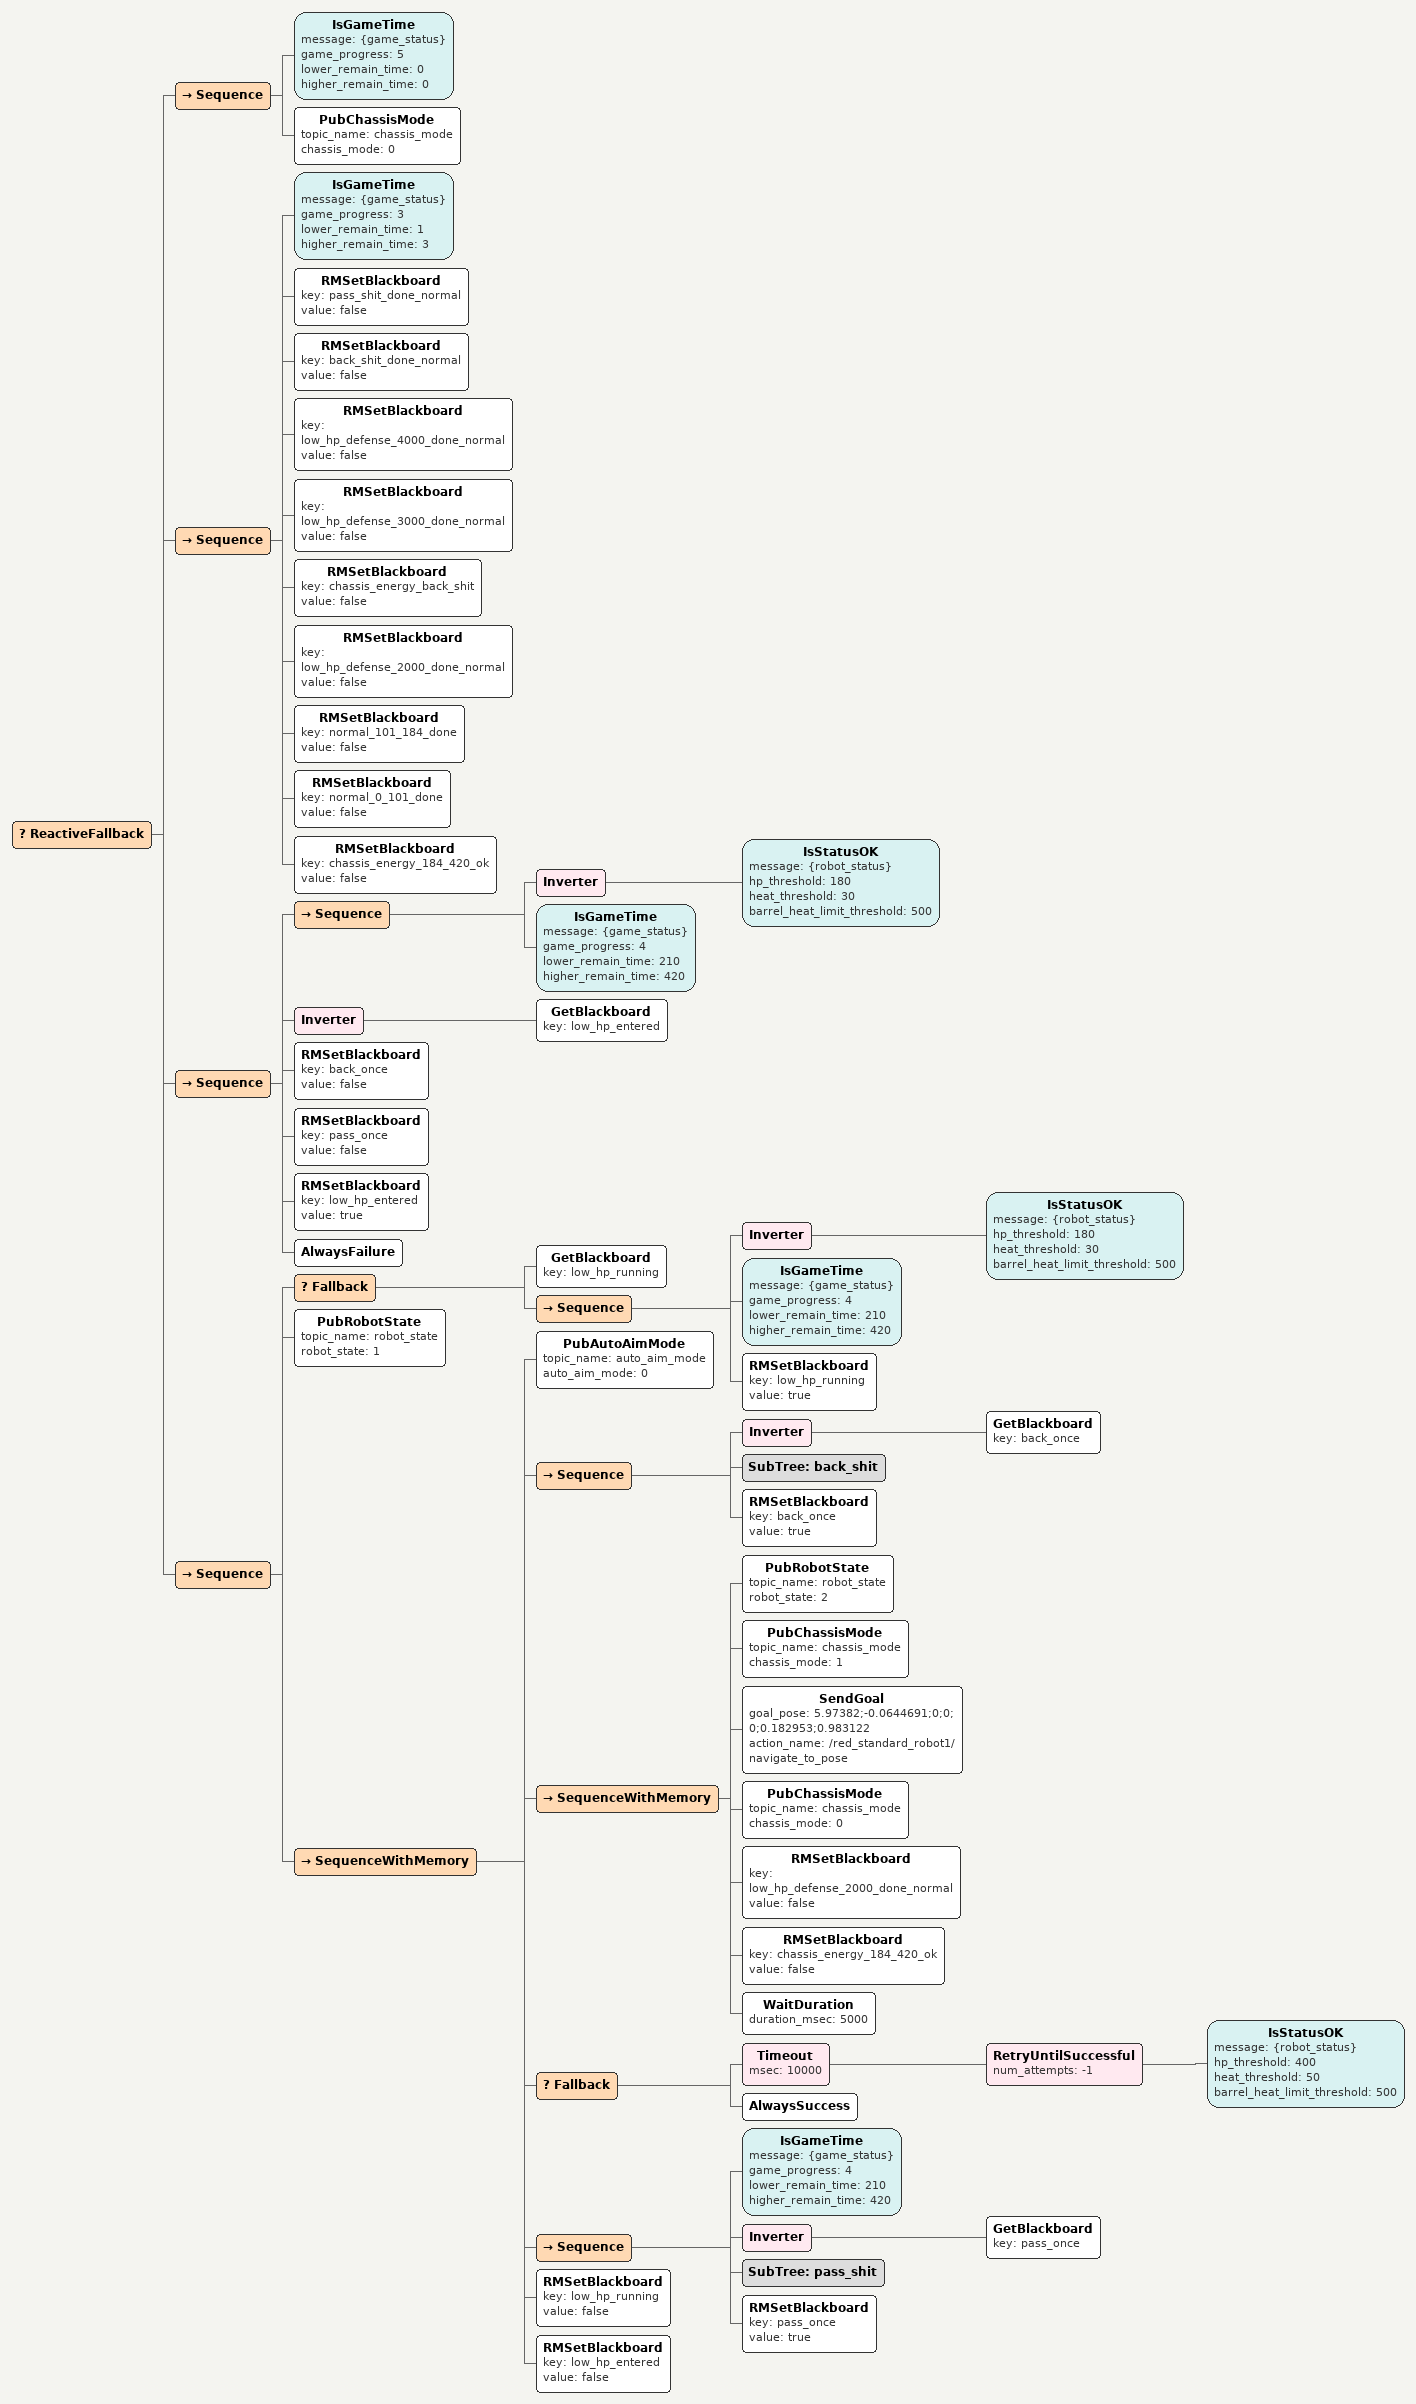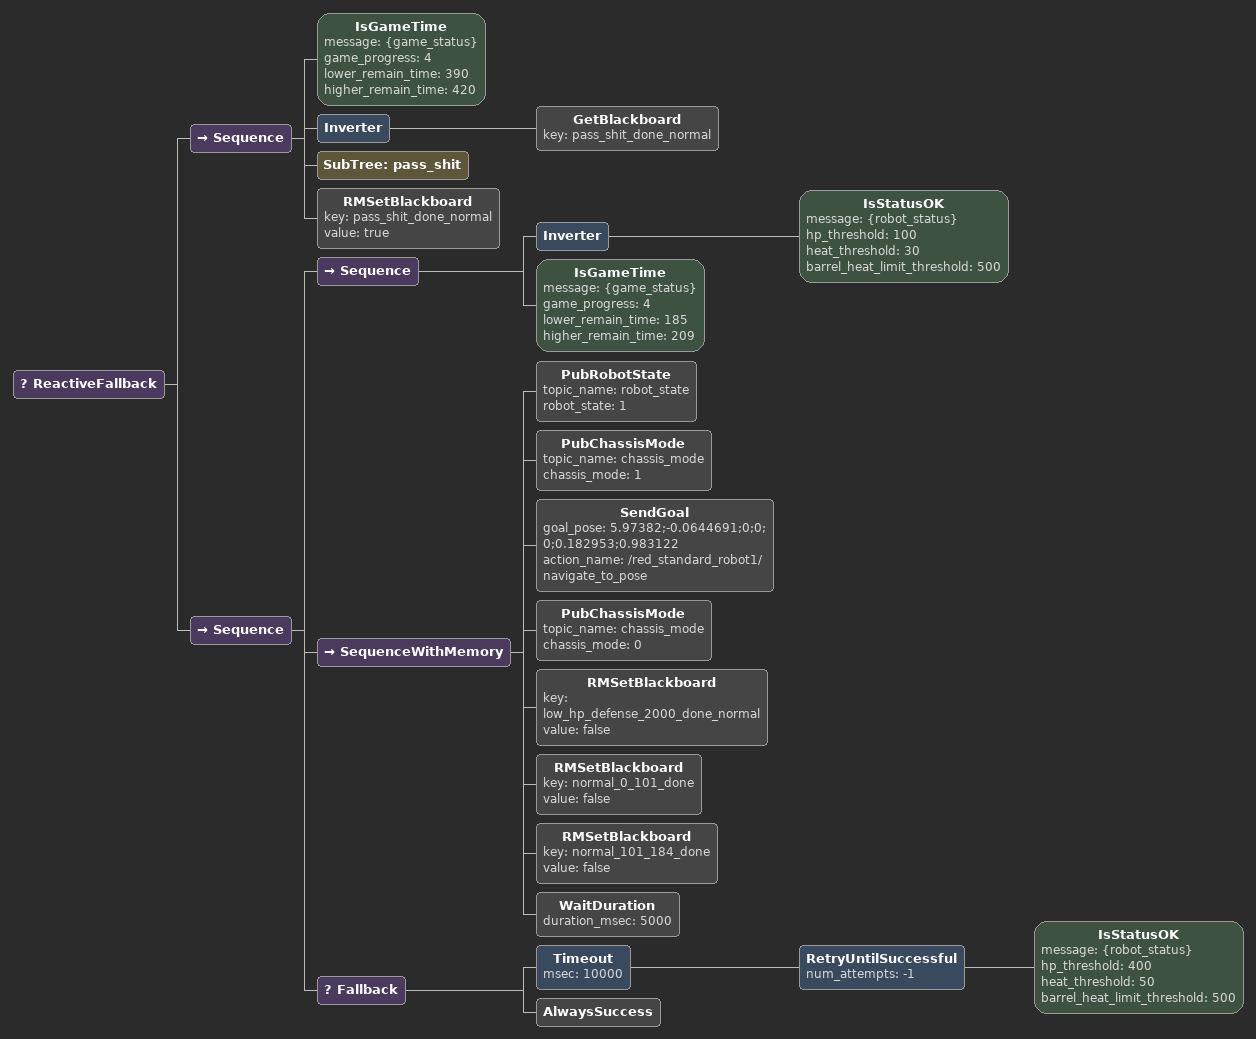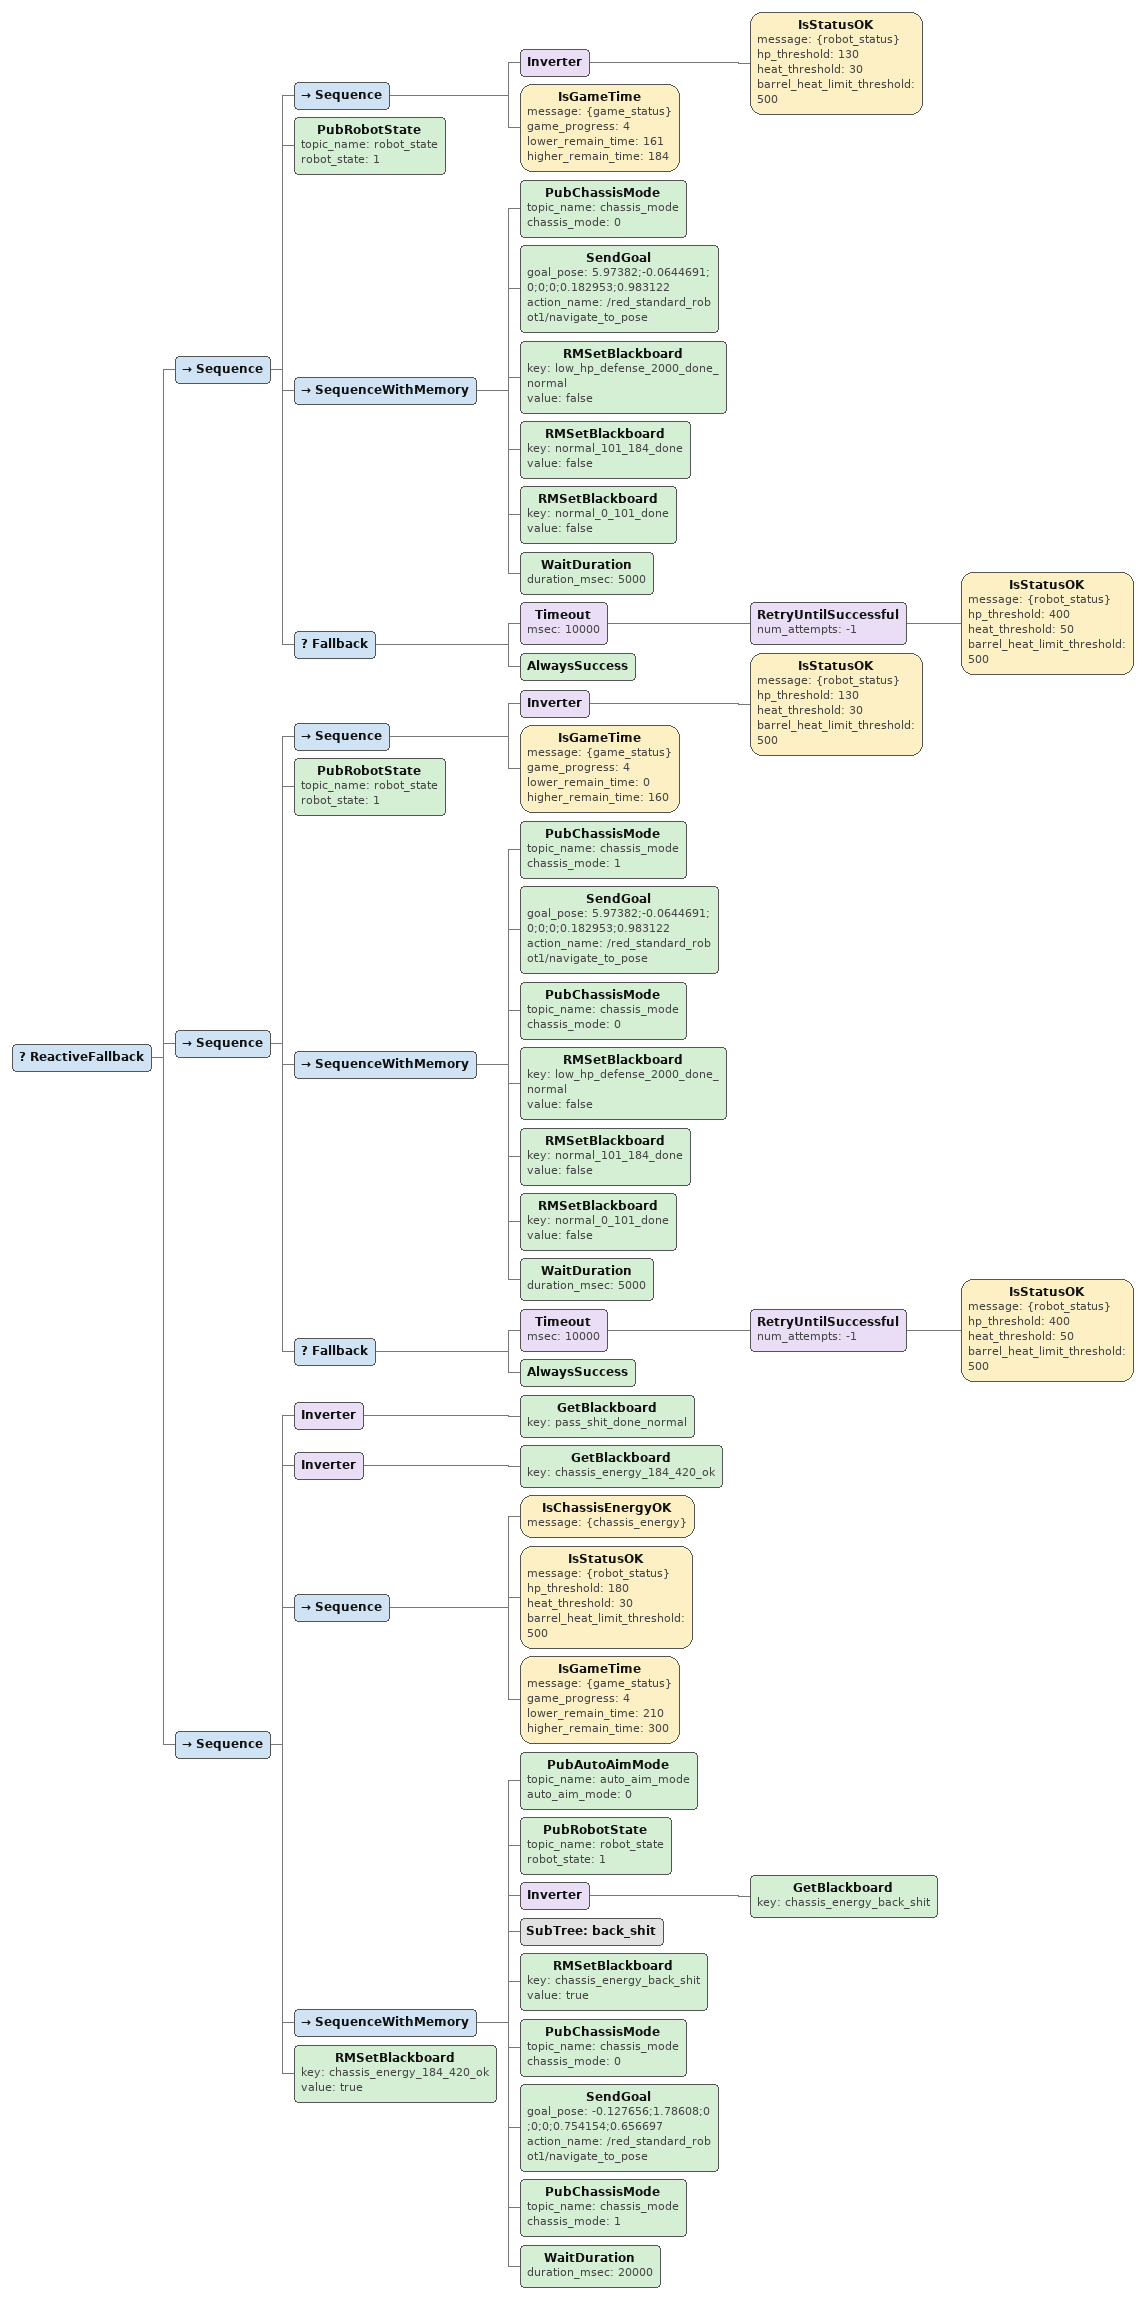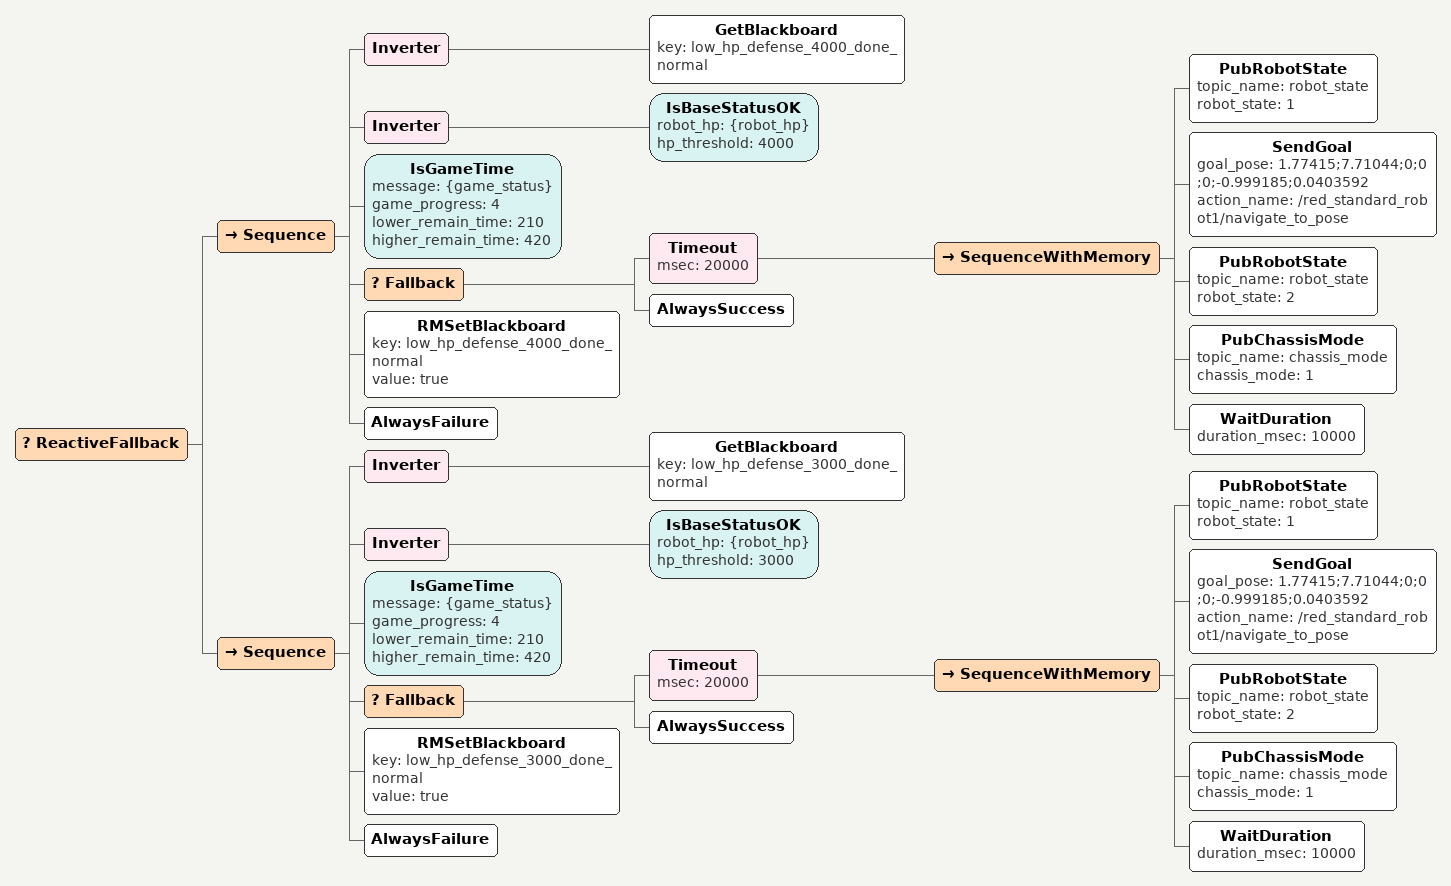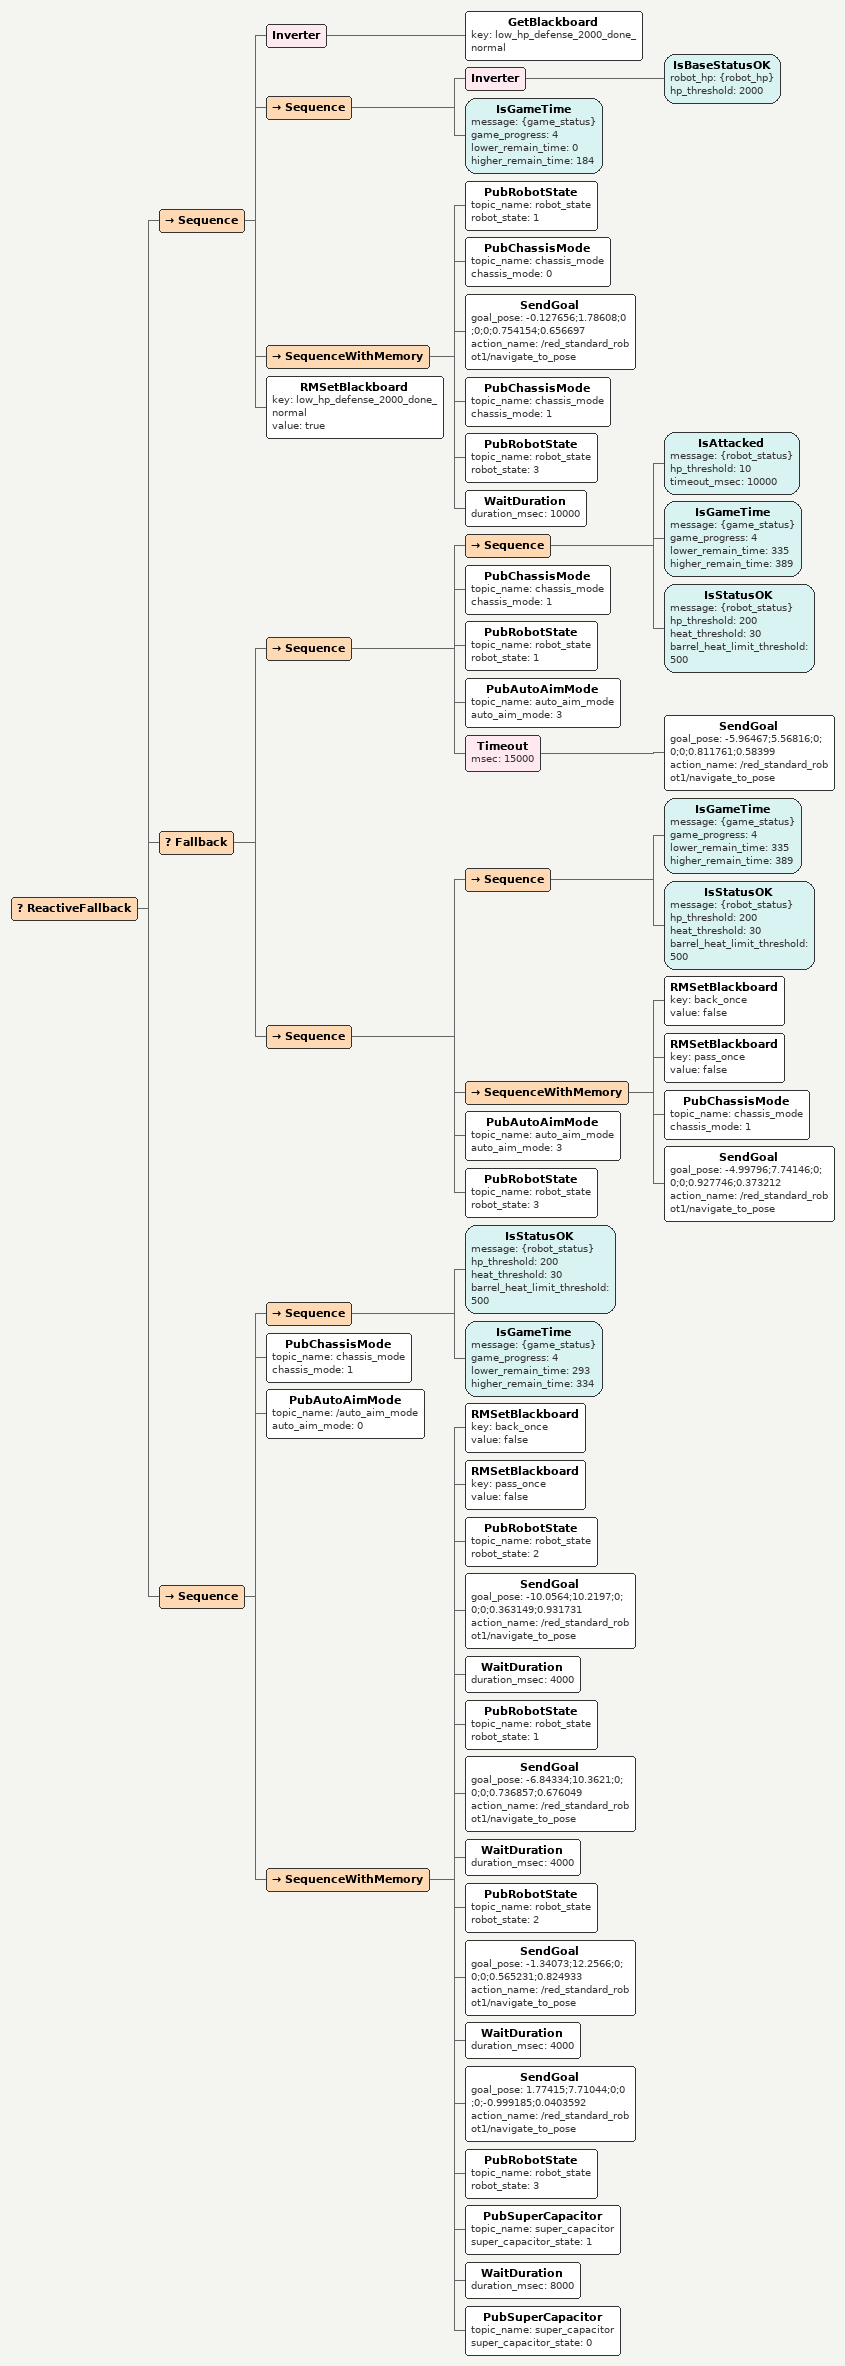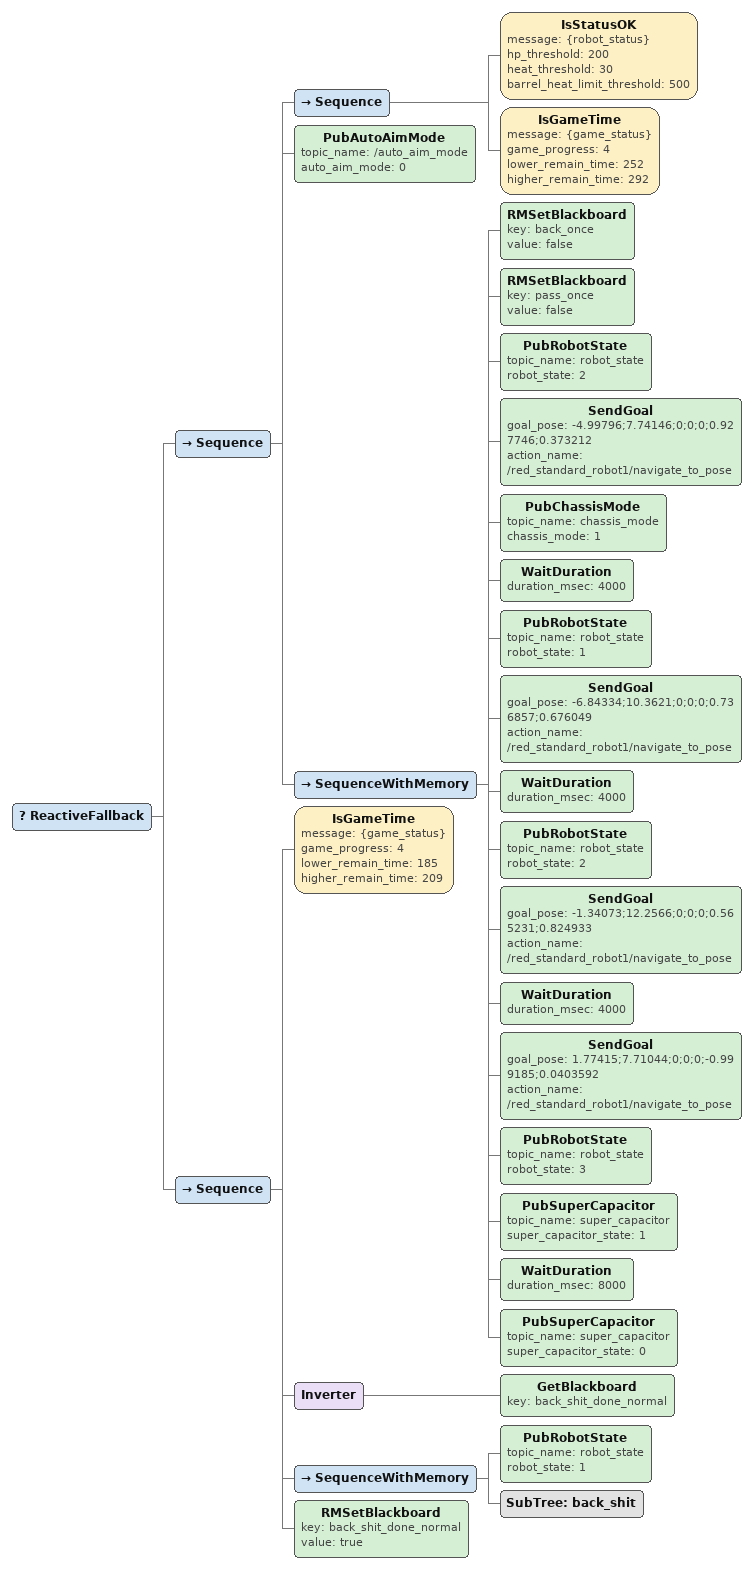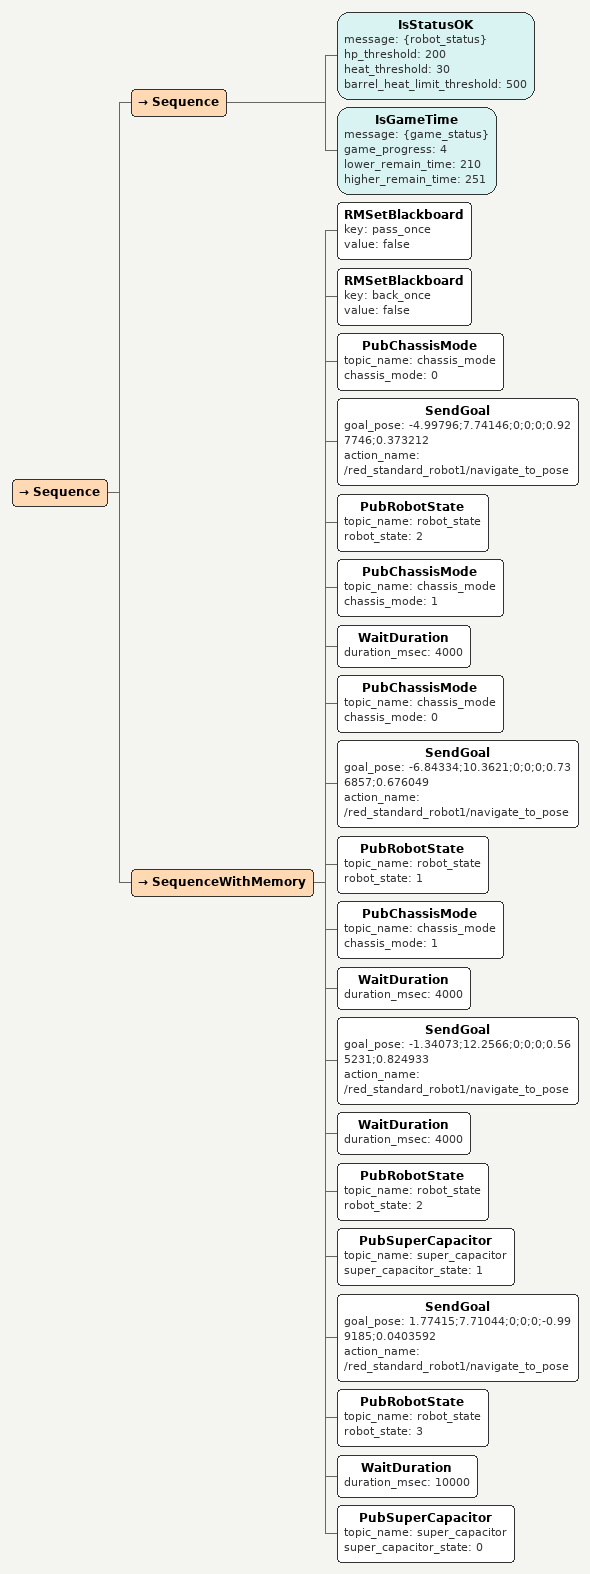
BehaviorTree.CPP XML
<ReactiveFallback>
  <Sequence>
    <IsGameTime message="{game_status}" game_progress="5" lower_remain_time="0" higher_remain_time="0"/>
    <PubChassisMode topic_name="chassis_mode" chassis_mode="0"/>
  </Sequence>
  <Sequence>
    <IsGameTime message="{game_status}" game_progress="3" lower_remain_time="1" higher_remain_time="3"/>
    <RMSetBlackboard key="pass_shit_done_normal" value="false"/>
    <RMSetBlackboard key="back_shit_done_normal" value="false"/>
    <RMSetBlackboard key="low_hp_defense_4000_done_normal" value="false"/>
    <RMSetBlackboard key="low_hp_defense_3000_done_normal" value="false"/>
    <RMSetBlackboard key="chassis_energy_back_shit" value="false"/>
    <RMSetBlackboard key="low_hp_defense_2000_done_normal" value="false"/>
    <RMSetBlackboard key="normal_101_184_done" value="false"/>
    <RMSetBlackboard key="normal_0_101_done" value="false"/>
    <RMSetBlackboard key="chassis_energy_184_420_ok" value="false"/>
  </Sequence>
  <Sequence>
    <Sequence>
      <Inverter>
        <IsStatusOK message="{robot_status}" hp_threshold="180" heat_threshold="30" barrel_heat_limit_threshold="500"/>
      </Inverter>
      <IsGameTime message="{game_status}" game_progress="4" lower_remain_time="210" higher_remain_time="420"/>
    </Sequence>
    <Inverter>
      <GetBlackboard key="low_hp_entered"/>
    </Inverter>
    <RMSetBlackboard key="back_once" value="false"/>
    <RMSetBlackboard key="pass_once" value="false"/>
    <RMSetBlackboard key="low_hp_entered" value="true"/>
    <AlwaysFailure/>
  </Sequence>
  <Sequence>
    <Fallback>
      <GetBlackboard key="low_hp_running"/>
      <Sequence>
        <Inverter>
          <IsStatusOK message="{robot_status}" hp_threshold="180" heat_threshold="30" barrel_heat_limit_threshold="500"/>
        </Inverter>
        <IsGameTime message="{game_status}" game_progress="4" lower_remain_time="210" higher_remain_time="420"/>
        <RMSetBlackboard key="low_hp_running" value="true"/>
      </Sequence>
    </Fallback>
    <PubRobotState topic_name="robot_state" robot_state="1"/>
    <SequenceWithMemory>
      <PubAutoAimMode topic_name="auto_aim_mode" auto_aim_mode="0"/>
      <Sequence>
        <Inverter>
          <GetBlackboard key="back_once"/>
        </Inverter>
        <SubTree ID="back_shit"/>
        <RMSetBlackboard key="back_once" value="true"/>
      </Sequence>
      <SequenceWithMemory>
        <PubRobotState topic_name="robot_state" robot_state="2"/>
        <PubChassisMode topic_name="chassis_mode" chassis_mode="1"/>
        <SendGoal goal_pose="5.97382;-0.0644691;0;0;0;0.182953;0.983122" action_name="/red_standard_robot1/navigate_to_pose"/>
        <PubChassisMode topic_name="chassis_mode" chassis_mode="0"/>
        <RMSetBlackboard key="low_hp_defense_2000_done_normal" value="false"/>
        <RMSetBlackboard key="chassis_energy_184_420_ok" value="false"/>
        <WaitDuration duration_msec="5000"/>
      </SequenceWithMemory>
      <Fallback>
        <Timeout msec="10000">
          <RetryUntilSuccessful num_attempts="-1">
            <IsStatusOK message="{robot_status}" hp_threshold="400" heat_threshold="50" barrel_heat_limit_threshold="500"/>
          </RetryUntilSuccessful>
        </Timeout>
        <AlwaysSuccess/>
      </Fallback>
      <Sequence>
        <IsGameTime message="{game_status}" game_progress="4" lower_remain_time="210" higher_remain_time="420"/>
        <Inverter>
          <GetBlackboard key="pass_once"/>
        </Inverter>
        <SubTree ID="pass_shit"/>
        <RMSetBlackboard key="pass_once" value="true"/>
      </Sequence>
      <RMSetBlackboard key="low_hp_running" value="false"/>
      <RMSetBlackboard key="low_hp_entered" value="false"/>
    </SequenceWithMemory>
  </Sequence>
</ReactiveFallback>

<ReactiveFallback>
  <Sequence>
    <IsGameTime message="{game_status}" game_progress="4" lower_remain_time="390" higher_remain_time="420"/>
    <Inverter>
      <GetBlackboard key="pass_shit_done_normal"/>
    </Inverter>
    <SubTree ID="pass_shit"/>
    <RMSetBlackboard key="pass_shit_done_normal" value="true"/>
  </Sequence>
  <Sequence>
    <Sequence>
      <Inverter>
        <IsStatusOK message="{robot_status}" hp_threshold="100" heat_threshold="30" barrel_heat_limit_threshold="500"/>
      </Inverter>
      <IsGameTime message="{game_status}" game_progress="4" lower_remain_time="185" higher_remain_time="209"/>
    </Sequence>
    <SequenceWithMemory>
      <PubRobotState topic_name="robot_state" robot_state="1"/>
      <PubChassisMode topic_name="chassis_mode" chassis_mode="1"/>
      <SendGoal goal_pose="5.97382;-0.0644691;0;0;0;0.182953;0.983122" action_name="/red_standard_robot1/navigate_to_pose"/>
      <PubChassisMode topic_name="chassis_mode" chassis_mode="0"/>
      <RMSetBlackboard key="low_hp_defense_2000_done_normal" value="false"/>
      <RMSetBlackboard key="normal_0_101_done" value="false"/>
      <RMSetBlackboard key="normal_101_184_done" value="false"/>
      <WaitDuration duration_msec="5000"/>
    </SequenceWithMemory>
    <Fallback>
      <Timeout msec="10000">
        <RetryUntilSuccessful num_attempts="-1">
          <IsStatusOK message="{robot_status}" hp_threshold="400" heat_threshold="50" barrel_heat_limit_threshold="500"/>
        </RetryUntilSuccessful>
      </Timeout>
      <AlwaysSuccess/>
    </Fallback>
  </Sequence>
</ReactiveFallback>

<ReactiveFallback>
  <Sequence>
    <Sequence>
      <Inverter>
        <IsStatusOK message="{robot_status}" hp_threshold="130" heat_threshold="30" barrel_heat_limit_threshold="500"/>
      </Inverter>
      <IsGameTime message="{game_status}" game_progress="4" lower_remain_time="161" higher_remain_time="184"/>
    </Sequence>
    <PubRobotState topic_name="robot_state" robot_state="1"/>
    <SequenceWithMemory>
      <PubChassisMode topic_name="chassis_mode" chassis_mode="0"/>
      <SendGoal goal_pose="5.97382;-0.0644691;0;0;0;0.182953;0.983122" action_name="/red_standard_robot1/navigate_to_pose"/>
      <RMSetBlackboard key="low_hp_defense_2000_done_normal" value="false"/>
      <RMSetBlackboard key="normal_101_184_done" value="false"/>
      <RMSetBlackboard key="normal_0_101_done" value="false"/>
      <WaitDuration duration_msec="5000"/>
    </SequenceWithMemory>
    <Fallback>
      <Timeout msec="10000">
        <RetryUntilSuccessful num_attempts="-1">
          <IsStatusOK message="{robot_status}" hp_threshold="400" heat_threshold="50" barrel_heat_limit_threshold="500"/>
        </RetryUntilSuccessful>
      </Timeout>
      <AlwaysSuccess/>
    </Fallback>
  </Sequence>
  <Sequence>
    <Sequence>
      <Inverter>
        <IsStatusOK message="{robot_status}" hp_threshold="130" heat_threshold="30" barrel_heat_limit_threshold="500"/>
      </Inverter>
      <IsGameTime message="{game_status}" game_progress="4" lower_remain_time="0" higher_remain_time="160"/>
    </Sequence>
    <PubRobotState topic_name="robot_state" robot_state="1"/>
    <SequenceWithMemory>
      <PubChassisMode topic_name="chassis_mode" chassis_mode="1"/>
      <SendGoal goal_pose="5.97382;-0.0644691;0;0;0;0.182953;0.983122" action_name="/red_standard_robot1/navigate_to_pose"/>
      <PubChassisMode topic_name="chassis_mode" chassis_mode="0"/>
      <RMSetBlackboard key="low_hp_defense_2000_done_normal" value="false"/>
      <RMSetBlackboard key="normal_101_184_done" value="false"/>
      <RMSetBlackboard key="normal_0_101_done" value="false"/>
      <WaitDuration duration_msec="5000"/>
    </SequenceWithMemory>
    <Fallback>
      <Timeout msec="10000">
        <RetryUntilSuccessful num_attempts="-1">
          <IsStatusOK message="{robot_status}" hp_threshold="400" heat_threshold="50" barrel_heat_limit_threshold="500"/>
        </RetryUntilSuccessful>
      </Timeout>
      <AlwaysSuccess/>
    </Fallback>
  </Sequence>
  <Sequence>
    <Inverter>
      <GetBlackboard key="pass_shit_done_normal"/>
    </Inverter>
    <Inverter>
      <GetBlackboard key="chassis_energy_184_420_ok"/>
    </Inverter>
    <Sequence>
      <IsChassisEnergyOK message="{chassis_energy}"/>
      <IsStatusOK message="{robot_status}" hp_threshold="180" heat_threshold="30" barrel_heat_limit_threshold="500"/>
      <IsGameTime message="{game_status}" game_progress="4" lower_remain_time="210" higher_remain_time="300"/>
    </Sequence>
    <SequenceWithMemory>
      <PubAutoAimMode topic_name="auto_aim_mode" auto_aim_mode="0"/>
      <PubRobotState topic_name="robot_state" robot_state="1"/>
      <Inverter>
        <GetBlackboard key="chassis_energy_back_shit"/>
      </Inverter>
      <SubTree ID="back_shit"/>
      <RMSetBlackboard key="chassis_energy_back_shit" value="true"/>
      <PubChassisMode topic_name="chassis_mode" chassis_mode="0"/>
      <SendGoal goal_pose="-0.127656;1.78608;0;0;0;0.754154;0.656697" action_name="/red_standard_robot1/navigate_to_pose"/>
      <PubChassisMode topic_name="chassis_mode" chassis_mode="1"/>
      <WaitDuration duration_msec="20000"/>
    </SequenceWithMemory>
    <RMSetBlackboard key="chassis_energy_184_420_ok" value="true"/>
  </Sequence>
</ReactiveFallback>

<ReactiveFallback>
  <Sequence>
    <Inverter>
      <GetBlackboard key="low_hp_defense_4000_done_normal"/>
    </Inverter>
    <Inverter>
      <IsBaseStatusOK robot_hp="{robot_hp}" hp_threshold="4000"/>
    </Inverter>
    <IsGameTime message="{game_status}" game_progress="4" lower_remain_time="210" higher_remain_time="420"/>
    <Fallback>
      <Timeout msec="20000">
        <SequenceWithMemory>
          <PubRobotState topic_name="robot_state" robot_state="1"/>
          <SendGoal goal_pose="1.77415;7.71044;0;0;0;-0.999185;0.0403592" action_name="/red_standard_robot1/navigate_to_pose"/>
          <PubRobotState topic_name="robot_state" robot_state="2"/>
          <PubChassisMode topic_name="chassis_mode" chassis_mode="1"/>
          <WaitDuration duration_msec="10000"/>
        </SequenceWithMemory>
      </Timeout>
      <AlwaysSuccess/>
    </Fallback>
    <RMSetBlackboard key="low_hp_defense_4000_done_normal" value="true"/>
    <AlwaysFailure/>
  </Sequence>
  <Sequence>
    <Inverter>
      <GetBlackboard key="low_hp_defense_3000_done_normal"/>
    </Inverter>
    <Inverter>
      <IsBaseStatusOK robot_hp="{robot_hp}" hp_threshold="3000"/>
    </Inverter>
    <IsGameTime message="{game_status}" game_progress="4" lower_remain_time="210" higher_remain_time="420"/>
    <Fallback>
      <Timeout msec="20000">
        <SequenceWithMemory>
          <PubRobotState topic_name="robot_state" robot_state="1"/>
          <SendGoal goal_pose="1.77415;7.71044;0;0;0;-0.999185;0.0403592" action_name="/red_standard_robot1/navigate_to_pose"/>
          <PubRobotState topic_name="robot_state" robot_state="2"/>
          <PubChassisMode topic_name="chassis_mode" chassis_mode="1"/>
          <WaitDuration duration_msec="10000"/>
        </SequenceWithMemory>
      </Timeout>
      <AlwaysSuccess/>
    </Fallback>
    <RMSetBlackboard key="low_hp_defense_3000_done_normal" value="true"/>
    <AlwaysFailure/>
  </Sequence>
</ReactiveFallback>

<ReactiveFallback>
  <Sequence>
    <Inverter>
      <GetBlackboard key="low_hp_defense_2000_done_normal"/>
    </Inverter>
    <Sequence>
      <Inverter>
        <IsBaseStatusOK robot_hp="{robot_hp}" hp_threshold="2000"/>
      </Inverter>
      <IsGameTime message="{game_status}" game_progress="4" lower_remain_time="0" higher_remain_time="184"/>
    </Sequence>
    <SequenceWithMemory>
      <PubRobotState topic_name="robot_state" robot_state="1"/>
      <PubChassisMode topic_name="chassis_mode" chassis_mode="0"/>
      <SendGoal goal_pose="-0.127656;1.78608;0;0;0;0.754154;0.656697" action_name="/red_standard_robot1/navigate_to_pose"/>
      <PubChassisMode topic_name="chassis_mode" chassis_mode="1"/>
      <PubRobotState topic_name="robot_state" robot_state="3"/>
      <WaitDuration duration_msec="10000"/>
    </SequenceWithMemory>
    <RMSetBlackboard key="low_hp_defense_2000_done_normal" value="true"/>
  </Sequence>
  <Fallback>
    <Sequence>
      <Sequence>
        <IsAttacked message="{robot_status}" hp_threshold="10" timeout_msec="10000"/>
        <IsGameTime message="{game_status}" game_progress="4" lower_remain_time="335" higher_remain_time="389"/>
        <IsStatusOK message="{robot_status}" hp_threshold="200" heat_threshold="30" barrel_heat_limit_threshold="500"/>
      </Sequence>
      <PubChassisMode topic_name="chassis_mode" chassis_mode="1"/>
      <PubRobotState topic_name="robot_state" robot_state="1"/>
      <PubAutoAimMode topic_name="auto_aim_mode" auto_aim_mode="3"/>
      <Timeout msec="15000">
        <SendGoal goal_pose="-5.96467;5.56816;0;0;0;0.811761;0.58399" action_name="/red_standard_robot1/navigate_to_pose"/>
      </Timeout>
    </Sequence>
    <Sequence>
      <Sequence>
        <IsGameTime message="{game_status}" game_progress="4" lower_remain_time="335" higher_remain_time="389"/>
        <IsStatusOK message="{robot_status}" hp_threshold="200" heat_threshold="30" barrel_heat_limit_threshold="500"/>
      </Sequence>
      <SequenceWithMemory>
        <RMSetBlackboard key="back_once" value="false"/>
        <RMSetBlackboard key="pass_once" value="false"/>
        <PubChassisMode topic_name="chassis_mode" chassis_mode="1"/>
        <SendGoal goal_pose="-4.99796;7.74146;0;0;0;0.927746;0.373212" action_name="/red_standard_robot1/navigate_to_pose"/>
      </SequenceWithMemory>
      <PubAutoAimMode topic_name="auto_aim_mode" auto_aim_mode="3"/>
      <PubRobotState topic_name="robot_state" robot_state="3"/>
    </Sequence>
  </Fallback>
  <Sequence>
    <Sequence>
      <IsStatusOK message="{robot_status}" hp_threshold="200" heat_threshold="30" barrel_heat_limit_threshold="500"/>
      <IsGameTime message="{game_status}" game_progress="4" lower_remain_time="293" higher_remain_time="334"/>
    </Sequence>
    <PubChassisMode topic_name="chassis_mode" chassis_mode="1"/>
    <PubAutoAimMode topic_name="/auto_aim_mode" auto_aim_mode="0"/>
    <SequenceWithMemory>
      <RMSetBlackboard key="back_once" value="false"/>
      <RMSetBlackboard key="pass_once" value="false"/>
      <PubRobotState topic_name="robot_state" robot_state="2"/>
      <SendGoal goal_pose="-10.0564;10.2197;0;0;0;0.363149;0.931731" action_name="/red_standard_robot1/navigate_to_pose"/>
      <WaitDuration duration_msec="4000"/>
      <PubRobotState topic_name="robot_state" robot_state="1"/>
      <SendGoal goal_pose="-6.84334;10.3621;0;0;0;0.736857;0.676049" action_name="/red_standard_robot1/navigate_to_pose"/>
      <WaitDuration duration_msec="4000"/>
      <PubRobotState topic_name="robot_state" robot_state="2"/>
      <SendGoal goal_pose="-1.34073;12.2566;0;0;0;0.565231;0.824933" action_name="/red_standard_robot1/navigate_to_pose"/>
      <WaitDuration duration_msec="4000"/>
      <SendGoal goal_pose="1.77415;7.71044;0;0;0;-0.999185;0.0403592" action_name="/red_standard_robot1/navigate_to_pose"/>
      <PubRobotState topic_name="robot_state" robot_state="3"/>
      <PubSuperCapacitor topic_name="super_capacitor" super_capacitor_state="1"/>
      <WaitDuration duration_msec="8000"/>
      <PubSuperCapacitor topic_name="super_capacitor" super_capacitor_state="0"/>
    </SequenceWithMemory>
  </Sequence>
</ReactiveFallback>

<ReactiveFallback>
  <Sequence>
    <Sequence>
      <IsStatusOK message="{robot_status}" hp_threshold="200" heat_threshold="30" barrel_heat_limit_threshold="500"/>
      <IsGameTime message="{game_status}" game_progress="4" lower_remain_time="252" higher_remain_time="292"/>
    </Sequence>
    <PubAutoAimMode topic_name="/auto_aim_mode" auto_aim_mode="0"/>
    <SequenceWithMemory>
      <RMSetBlackboard key="back_once" value="false"/>
      <RMSetBlackboard key="pass_once" value="false"/>
      <PubRobotState topic_name="robot_state" robot_state="2"/>
      <SendGoal goal_pose="-4.99796;7.74146;0;0;0;0.927746;0.373212" action_name="/red_standard_robot1/navigate_to_pose"/>
      <PubChassisMode topic_name="chassis_mode" chassis_mode="1"/>
      <WaitDuration duration_msec="4000"/>
      <PubRobotState topic_name="robot_state" robot_state="1"/>
      <SendGoal goal_pose="-6.84334;10.3621;0;0;0;0.736857;0.676049" action_name="/red_standard_robot1/navigate_to_pose"/>
      <WaitDuration duration_msec="4000"/>
      <PubRobotState topic_name="robot_state" robot_state="2"/>
      <SendGoal goal_pose="-1.34073;12.2566;0;0;0;0.565231;0.824933" action_name="/red_standard_robot1/navigate_to_pose"/>
      <WaitDuration duration_msec="4000"/>
      <SendGoal goal_pose="1.77415;7.71044;0;0;0;-0.999185;0.0403592" action_name="/red_standard_robot1/navigate_to_pose"/>
      <PubRobotState topic_name="robot_state" robot_state="3"/>
      <PubSuperCapacitor topic_name="super_capacitor" super_capacitor_state="1"/>
      <WaitDuration duration_msec="8000"/>
      <PubSuperCapacitor topic_name="super_capacitor" super_capacitor_state="0"/>
    </SequenceWithMemory>
  </Sequence>
  <Sequence>
    <IsGameTime message="{game_status}" game_progress="4" lower_remain_time="185" higher_remain_time="209"/>
    <Inverter>
      <GetBlackboard key="back_shit_done_normal"/>
    </Inverter>
    <SequenceWithMemory>
      <PubRobotState topic_name="robot_state" robot_state="1"/>
      <SubTree ID="back_shit"/>
    </SequenceWithMemory>
    <RMSetBlackboard key="back_shit_done_normal" value="true"/>
  </Sequence>
</ReactiveFallback>

<Sequence>
  <Sequence>
    <IsStatusOK message="{robot_status}" hp_threshold="200" heat_threshold="30" barrel_heat_limit_threshold="500"/>
    <IsGameTime message="{game_status}" game_progress="4" lower_remain_time="210" higher_remain_time="251"/>
  </Sequence>
  <SequenceWithMemory>
    <RMSetBlackboard key="pass_once" value="false"/>
    <RMSetBlackboard key="back_once" value="false"/>
    <PubChassisMode topic_name="chassis_mode" chassis_mode="0"/>
    <SendGoal goal_pose="-4.99796;7.74146;0;0;0;0.927746;0.373212" action_name="/red_standard_robot1/navigate_to_pose"/>
    <PubRobotState topic_name="robot_state" robot_state="2"/>
    <PubChassisMode topic_name="chassis_mode" chassis_mode="1"/>
    <WaitDuration duration_msec="4000"/>
    <PubChassisMode topic_name="chassis_mode" chassis_mode="0"/>
    <SendGoal goal_pose="-6.84334;10.3621;0;0;0;0.736857;0.676049" action_name="/red_standard_robot1/navigate_to_pose"/>
    <PubRobotState topic_name="robot_state" robot_state="1"/>
    <PubChassisMode topic_name="chassis_mode" chassis_mode="1"/>
    <WaitDuration duration_msec="4000"/>
    <SendGoal goal_pose="-1.34073;12.2566;0;0;0;0.565231;0.824933" action_name="/red_standard_robot1/navigate_to_pose"/>
    <WaitDuration duration_msec="4000"/>
    <PubRobotState topic_name="robot_state" robot_state="2"/>
    <PubSuperCapacitor topic_name="super_capacitor" super_capacitor_state="1"/>
    <SendGoal goal_pose="1.77415;7.71044;0;0;0;-0.999185;0.0403592" action_name="/red_standard_robot1/navigate_to_pose"/>
    <PubRobotState topic_name="robot_state" robot_state="3"/>
    <WaitDuration duration_msec="10000"/>
    <PubSuperCapacitor topic_name="super_capacitor" super_capacitor_state="0"/>
  </SequenceWithMemory>
</Sequence>
